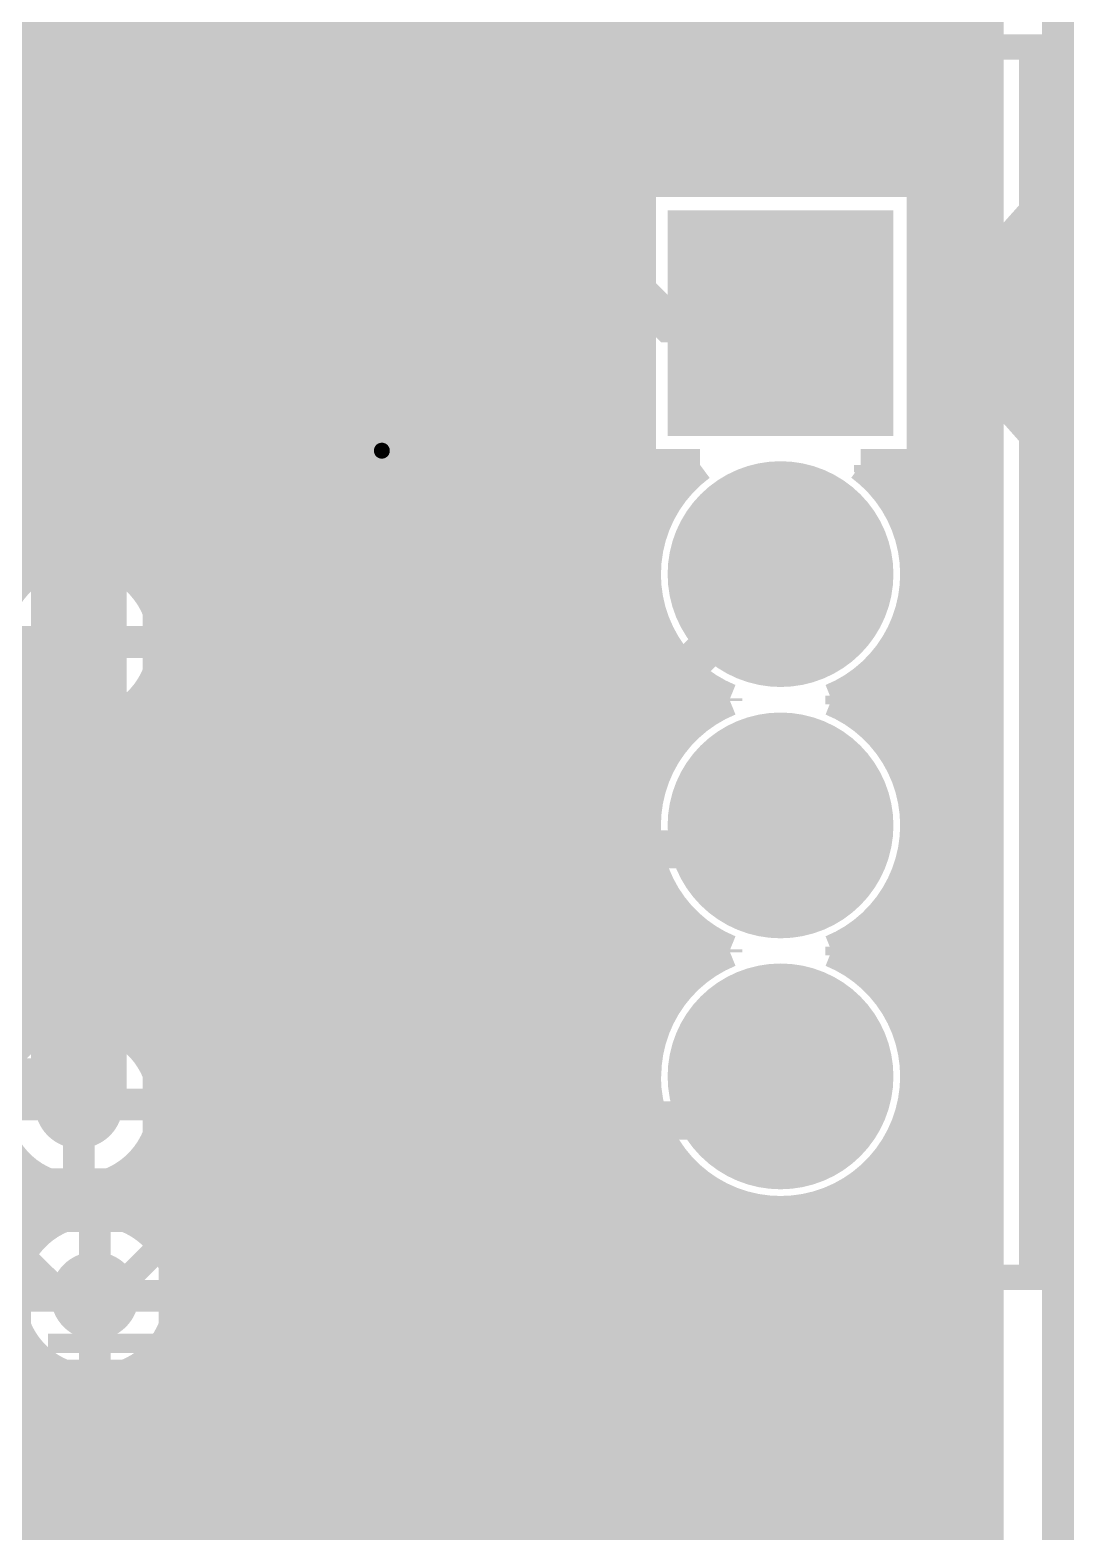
# Model space of a CAD drawing. Extents: x -7 to 100, y -42 to 30.
# Drawn here: x 91.81 to 100.13, y 6.25 to 18.21 of the extents above; entities that cross this region are included whole.
import ezdxf

# ---------------------------------------------------------------- set-up
doc = ezdxf.new("R2010")
doc.units = 0
doc.header["$MEASUREMENT"] = 0
doc.layers.get('0').update_dxf_attribs({"linetype": 'CONTINUOUS'})
for name, color, linetype in [('22-315-0_BOT', 7, 'CONTINUOUS'), ('22-315-0_DRD', 7, 'CONTINUOUS'), ('22-315-0_GND', 6, 'CONTINUOUS'), ('22-315-0_IN1', 4, 'CONTINUOUS'), ('22-315-0_SMB', 3, 'CONTINUOUS'), ('22-315-0_SMT', 5, 'CONTINUOUS'), ('22-315-0_SPT', 14, 'CONTINUOUS'), ('22-315-0_SSB', 9, 'CONTINUOUS'), ('22-315-0_SST', 12, 'CONTINUOUS'), ('22-315-0_TOP', 11, 'CONTINUOUS'), ('THRUHOLE_TAP', 15, 'CONTINUOUS')]:
    doc.layers.add(name, color=color, linetype=linetype)

# ---------------------------------------------------------------- blocks, each defined once
blk = doc.blocks.new('ROUND_16')
at = {"const_width": 3.50012}
blk.add_lwpolyline([(-1.75006, 0, 1), (1.75006, 0, 1)], format="xyb", close=True, dxfattribs=at)
blk = doc.blocks.new('ROUND_19')
at = {"const_width": 0.7493}
blk.add_lwpolyline([(-0.37465, 0, 1), (0.37465, 0, 1)], format="xyb", close=True, dxfattribs=at)
blk = doc.blocks.new('SQUARE_20')
blk.add_solid([(0.8001, 0.8001), (0.8001, -0.8001), (-0.8001, 0.8001), (-0.8001, -0.8001)])
blk = doc.blocks.new('ROUND_30')
at = {"const_width": 0.35052}
blk.add_lwpolyline([(-0.17526, 0, 1), (0.17526, 0, 1)], format="xyb", close=True, dxfattribs=at)
blk = doc.blocks.new('ROUND_56')
at = {"const_width": 0.35052}
blk.add_lwpolyline([(-0.17526, 0, 1), (0.17526, 0, 1)], format="xyb", close=True, dxfattribs=at)
blk = doc.blocks.new('ROUND_62')
at = {"const_width": 0.35052}
blk.add_lwpolyline([(-0.17526, 0, 1), (0.17526, 0, 1)], format="xyb", close=True, dxfattribs=at)
blk = doc.blocks.new('ROUND_65')
at = {"const_width": 0.35052}
blk.add_lwpolyline([(-0.17526, 0, 1), (0.17526, 0, 1)], format="xyb", close=True, dxfattribs=at)
blk = doc.blocks.new('ROUND_67')
at = {"const_width": 0.89916}
blk.add_lwpolyline([(-0.44958, 0, 1), (0.44958, 0, 1)], format="xyb", close=True, dxfattribs=at)
blk = doc.blocks.new('SQUARE_68')
blk.add_solid([(0.89916, 0.89916), (0.89916, -0.89916), (-0.89916, 0.89916), (-0.89916, -0.89916)])
blk = doc.blocks.new('ROUND_81')
at = {"const_width": 0.0635}
blk.add_lwpolyline([(-0.03175, 0, 1), (0.03175, 0, 1)], format="xyb", close=True, dxfattribs=at)
blk = doc.blocks.new('RECTANGLE_33')
blk.add_solid([(0.9017, 0.508), (0.9017, -0.508), (-0.9017, 0.508), (-0.9017, -0.508)])
blk = doc.blocks.new('ROUND_83')
at = {"const_width": 0.10033}
blk.add_lwpolyline([(-0.050164, 0, 1), (0.050164, 0, 1)], format="xyb", close=True, dxfattribs=at)
blk = doc.blocks.new('ROUND_84')
at = {"const_width": 0.50038}
blk.add_lwpolyline([(-0.25019, 0, 1), (0.25019, 0, 1)], format="xyb", close=True, dxfattribs=at)

msp = doc.modelspace()

# ---------------------------------------------------------------- linework, layer by layer
at = {"layer": '22-315-0_BOT'}
for points, const_width in [([(69.85, 26.67), (71.882, 28.702), (79.883, 28.702), (82.042, 26.543), (85.217, 26.543), (86.487, 25.273), (88.9, 25.273), (93.472, 20.701), (93.472, 8.128), (91.059, 5.715), (89.408, 5.715), (88.519, 6.604), (88.519, 6.858)], 0.2032), ([(76.581, 24.13), (76.581, 24.257), (77.216, 24.892), (88.646, 24.892), (93.091, 20.447), (93.091, 8.763), (92.456, 8.128), (92.329, 8.128)], 0.2032), ([(99.314, 23.75916), (99.314, 5.9182)], 0.254), ([(99.187, 23.58136), (99.187, 6.1214)], 0.254), ([(98.9584, 23.30704), (98.9584, 6.43128)], 0.254), ([(98.7298, 23.07336), (98.7298, 17.0053)], 0.254), ([(98.5012, 22.87778), (98.5012, 17.0053)], 0.254), ([(98.2726, 22.7076), (98.2726, 17.0053)], 0.254), ([(93.9292, 22.57552), (93.9292, 7.22122)], 0.254), ([(98.044, 22.56028), (98.044, 17.0053)], 0.254), ([(94.1578, 22.44852), (94.1578, 7.35584)], 0.254), ([(97.8154, 22.43328), (97.8154, 17.0053)], 0.254), ([(94.3864, 22.3393), (94.3864, 7.47268)], 0.254), ([(94.615, 22.24532), (94.615, 7.5692)], 0.254), ([(97.5868, 22.3266), (97.5868, 17.0053)], 0.254), ([(94.8436, 22.16912), (94.8436, 7.65048)], 0.254), ([(97.1296, 22.1615), (97.1296, 17.0053)], 0.254), ([(97.3582, 22.23516), (97.3582, 17.0053)], 0.254), ([(95.0722, 22.10816), (95.0722, 7.71398)], 0.254), ([(95.3008, 22.0599), (95.3008, 7.76478)], 0.254), ([(95.5294, 22.02688), (95.5294, 7.80034)], 0.254), ([(95.758, 22.00656), (95.758, 7.82066)], 0.254), ([(96.2152, 22.00402), (96.2152, 7.8232)], 0.254), ([(96.4438, 22.02434), (96.4438, 7.80288)], 0.254), ([(96.6724, 22.05482), (96.6724, 7.76986)], 0.254), ([(96.901, 22.10054), (96.901, 17.0053)], 0.254), ([(95.9866, 21.99894), (95.9866, 7.82828)], 0.254), ([(93.8784, 20.701), (93.8784, 8.128)], 0.254), ([(92.202, 13.335), (92.202, 19.685)], 0.762), ([(99.314, 18.2118), (93.8784, 18.2118)], 0.254), ([(99.314, 17.9832), (93.8784, 17.9832)], 0.254), ([(99.314, 17.7546), (93.8784, 17.7546)], 0.254), ([(99.314, 17.526), (93.8784, 17.526)], 0.254), ([(99.314, 17.2974), (93.8784, 17.2974)], 0.254), ([(99.314, 17.0688), (93.8784, 17.0688)], 0.254), ([(96.6597, 17.0053), (96.6597, 14.7447)], 0.254), ([(98.9203, 17.0053), (96.6597, 17.0053)], 0.254), ([(98.9203, 17.0053), (98.9203, 14.7447)], 0.254), ([(96.6597, 16.8402), (93.8784, 16.8402)], 0.254), ([(99.314, 16.8402), (98.9203, 16.8402)], 0.254), ([(96.6597, 16.6116), (93.8784, 16.6116)], 0.254), ([(99.314, 16.6116), (98.9203, 16.6116)], 0.254), ([(96.6597, 16.383), (93.8784, 16.383)], 0.254), ([(99.314, 16.383), (98.9203, 16.383)], 0.254), ([(96.6597, 16.1544), (93.8784, 16.1544)], 0.254), ([(99.314, 16.1544), (98.9203, 16.1544)], 0.254), ([(96.6597, 15.9258), (93.8784, 15.9258)], 0.254), ([(99.314, 15.9258), (98.9203, 15.9258)], 0.254), ([(96.6597, 15.6972), (93.8784, 15.6972)], 0.254), ([(99.314, 15.6972), (98.9203, 15.6972)], 0.254), ([(96.6597, 15.4686), (93.8784, 15.4686)], 0.254), ([(99.314, 15.4686), (98.9203, 15.4686)], 0.254), ([(96.6597, 15.24), (93.8784, 15.24)], 0.254), ([(99.314, 15.24), (98.9203, 15.24)], 0.254), ([(96.6597, 15.0114), (93.8784, 15.0114)], 0.254), ([(99.314, 15.0114), (98.9203, 15.0114)], 0.254), ([(96.6597, 14.7828), (93.8784, 14.7828)], 0.254), ([(97.14992, 14.7447), (96.6597, 14.7447)], 0.254), ([(96.901, 14.7447), (96.901, 14.48816)], 0.254), ([(98.9203, 14.7447), (98.42754, 14.7447)], 0.254), ([(98.5012, 14.7447), (98.5012, 14.68628)], 0.254), ([(98.7298, 14.7447), (98.7298, 14.40688)], 0.254), ([(99.314, 14.7828), (98.9203, 14.7828)], 0.254), ([(96.94926, 14.5542), (93.8784, 14.5542)], 0.254), ([(99.314, 14.5542), (98.6282, 14.5542)], 0.254), ([(96.80956, 14.3256), (93.8784, 14.3256)], 0.254), ([(99.314, 14.3256), (98.77044, 14.3256)], 0.254), ([(96.73336, 14.097), (93.8784, 14.097)], 0.254), ([(99.314, 14.097), (98.84664, 14.097)], 0.254), ([(96.7105, 13.8684), (93.8784, 13.8684)], 0.254), ([(99.314, 13.8684), (98.8695, 13.8684)], 0.254), ([(96.7359, 13.6398), (93.8784, 13.6398)], 0.254), ([(99.314, 13.6398), (98.8441, 13.6398)], 0.254), ([(92.202, 9.652), (92.202, 13.335)], 0.762), ([(96.81464, 13.4112), (93.8784, 13.4112)], 0.254), ([(99.314, 13.4112), (98.76536, 13.4112)], 0.254), ([(98.7298, 13.34262), (98.7298, 12.40536)], 0.254), ([(96.96196, 13.1826), (93.8784, 13.1826)], 0.254), ([(96.901, 13.26134), (96.901, 12.48664)], 0.254), ([(99.314, 13.1826), (98.61804, 13.1826)], 0.254), ([(98.5012, 13.06322), (98.5012, 12.6873)], 0.254), ([(97.22612, 12.954), (93.8784, 12.954)], 0.254), ([(97.1296, 13.02004), (97.1296, 12.72794)], 0.254), ([(99.314, 12.954), (98.35134, 12.954)], 0.254), ([(97.3582, 12.88542), (97.3582, 12.8651)], 0.254), ([(98.2726, 12.90828), (98.2726, 12.8397)], 0.254), ([(97.12452, 12.7254), (93.8784, 12.7254)], 0.254), ([(99.314, 12.7254), (98.45548, 12.7254)], 0.254), ([(96.90608, 12.4968), (93.8784, 12.4968)], 0.254), ([(99.314, 12.4968), (98.67138, 12.4968)], 0.254), ([(96.78416, 12.2682), (93.8784, 12.2682)], 0.254), ([(99.314, 12.2682), (98.79584, 12.2682)], 0.254), ([(96.7232, 12.0396), (93.8784, 12.0396)], 0.254), ([(99.314, 12.0396), (98.8568, 12.0396)], 0.254), ([(96.71304, 11.811), (93.8784, 11.811)], 0.254), ([(99.314, 11.811), (98.86696, 11.811)], 0.254), ([(96.75114, 11.5824), (93.8784, 11.5824)], 0.254), ([(99.314, 11.5824), (98.82886, 11.5824)], 0.254), ([(96.84512, 11.3538), (93.8784, 11.3538)], 0.254), ([(96.901, 11.26236), (96.901, 10.48766)], 0.254), ([(98.7298, 11.34364), (98.7298, 10.40638)], 0.254), ([(99.314, 11.3538), (98.73488, 11.3538)], 0.254), ([(97.01276, 11.1252), (93.8784, 11.1252)], 0.254), ([(99.314, 11.1252), (98.5647, 11.1252)], 0.254), ([(97.1296, 11.02106), (97.1296, 10.72896)], 0.254), ([(98.5012, 11.0617), (98.5012, 10.68578)], 0.254), ([(97.33534, 10.8966), (93.8784, 10.8966)], 0.254), ([(97.3582, 10.88644), (97.3582, 10.86358)], 0.254), ([(99.314, 10.8966), (98.24466, 10.8966)], 0.254), ([(98.2726, 10.9093), (98.2726, 10.84072)], 0.254), ([(97.05848, 10.668), (93.8784, 10.668)], 0.254), ([(99.314, 10.668), (98.52152, 10.668)], 0.254), ([(96.87052, 10.4394), (93.8784, 10.4394)], 0.254), ([(99.314, 10.4394), (98.70948, 10.4394)], 0.254), ([(96.76384, 10.2108), (93.8784, 10.2108)], 0.254), ([(99.314, 10.2108), (98.81616, 10.2108)], 0.254), ([(96.71558, 9.9822), (93.8784, 9.9822)], 0.254), ([(99.314, 9.9822), (98.86442, 9.9822)], 0.254), ([(96.71812, 9.7536), (93.8784, 9.7536)], 0.254), ([(99.314, 9.7536), (98.86188, 9.7536)], 0.254), ([(96.76892, 9.525), (93.8784, 9.525)], 0.254), ([(99.314, 9.525), (98.81108, 9.525)], 0.254), ([(98.7298, 9.34212), (98.7298, 6.68528)], 0.254), ([(96.87814, 9.2964), (93.8784, 9.2964)], 0.254), ([(96.901, 9.26084), (96.901, 7.7216)], 0.254), ([(99.314, 9.2964), (98.70186, 9.2964)], 0.254), ([(92.6846, 9.16432), (92.6846, 8.93064)], 0.254), ([(91.84132, 9.0678), (83.20024, 9.0678)], 0.254), ([(91.8718, 9.05002), (91.8718, 8.63092)], 0.254), ([(92.1004, 8.97382), (92.1004, 8.76808)], 0.254), ([(92.329, 8.9789), (92.329, 8.80872)], 0.254), ([(92.5576, 9.06526), (92.5576, 8.80364)], 0.254), ([(92.6846, 9.0678), (92.56014, 9.0678)], 0.254), ([(97.07118, 9.0678), (93.8784, 9.0678)], 0.254), ([(97.1296, 9.01954), (97.1296, 7.6581)], 0.254), ([(98.5012, 9.06272), (98.5012, 6.89864)], 0.254), ([(99.314, 9.0678), (98.50628, 9.0678)], 0.254), ([(92.6846, 8.93064), (92.52966, 8.7757)], 0.254), ([(97.3582, 8.88492), (97.3582, 7.57936)], 0.254), ([(98.2726, 8.90778), (98.2726, 7.08152)], 0.254), ([(92.59316, 8.8392), (83.42884, 8.8392)], 0.254), ([(97.4852, 8.8392), (93.8784, 8.8392)], 0.254), ([(97.5868, 8.8138), (97.5868, 7.48538)], 0.254), ([(97.8154, 8.79602), (97.8154, 7.37108)], 0.254), ([(98.044, 8.82396), (98.044, 7.23646)], 0.254), ([(99.314, 8.8392), (98.0948, 8.8392)], 0.254), ([(91.84894, 8.6106), (83.64728, 8.6106)], 0.254), ([(99.314, 8.6106), (93.8784, 8.6106)], 0.254), ([(91.69908, 8.382), (83.7184, 8.382)], 0.254), ([(99.314, 8.382), (93.8784, 8.382)], 0.254), ([(99.314, 8.1534), (93.8784, 8.1534)], 0.254), ([(99.314, 7.9248), (93.82252, 7.9248)], 0.254), ([(93.75902, 7.84098), (91.3511, 5.43052)], 0.254), ([(93.7006, 7.78256), (93.7006, 7.0612)], 0.254), ([(91.80322, 7.6962), (91.3892, 7.6962)], 0.254), ([(94.99854, 7.6962), (93.61424, 7.6962)], 0.254), ([(99.314, 7.6962), (97.00006, 7.6962)], 0.254), ([(91.8718, 7.62508), (91.8718, 7.10184)], 0.254), ([(93.472, 7.55396), (93.472, 6.87578)], 0.254), ([(92.16644, 7.4676), (91.3892, 7.4676)], 0.254), ([(92.22486, 7.4549), (91.3892, 6.61924)], 0.254), ([(92.1004, 7.48792), (92.1004, 7.33044)], 0.254), ([(94.37624, 7.4676), (93.38564, 7.4676)], 0.254), ([(99.314, 7.4676), (97.6249, 7.4676)], 0.254), ([(93.2434, 7.32536), (93.2434, 6.65734)], 0.254), ([(92.00896, 7.239), (91.3892, 7.239)], 0.254), ([(93.95714, 7.239), (93.15704, 7.239)], 0.254), ([(99.314, 7.239), (98.04146, 7.239)], 0.254), ([(93.0148, 7.09676), (93.0148, 6.39826)], 0.254), ([(91.78036, 7.0104), (91.3892, 7.0104)], 0.254), ([(93.63202, 7.0104), (92.92844, 7.0104)], 0.254), ([(99.314, 7.0104), (98.36658, 7.0104)], 0.254), ([(92.7862, 6.86816), (92.7862, 6.08076)], 0.254), ([(93.36786, 6.7818), (92.69984, 6.7818)], 0.254), ([(99.314, 6.7818), (98.63074, 6.7818)], 0.254), ([(92.5576, 6.63956), (92.5576, 5.6769)], 0.254), ([(93.14688, 6.5532), (92.47124, 6.5532)], 0.254), ([(99.314, 6.5532), (98.85426, 6.5532)], 0.254), ([(92.329, 6.41096), (92.329, 5.09016)], 0.254), ([(92.95638, 6.3246), (92.24264, 6.3246)], 0.254), ([(99.314, 6.3246), (99.04222, 6.3246)], 0.254), ([(92.1004, 6.18236), (92.1004, 1.86944)], 0.254)]:
    msp.add_lwpolyline(points, dxfattribs=dict(at, const_width=const_width))
at = {"layer": '22-315-0_BOT', "const_width": 0.254}
for points in [[(97.14992, 14.7447, 0.2383058), (96.71097, 13.87602)], [(98.8695, 13.87602, 0.2388073), (98.42871, 14.74629)], [(96.7105, 13.87602, 0.3052457), (97.3836, 12.87526)], [(98.1964, 12.87526, 0.3052455), (98.8695, 13.87602)], [(97.3836, 12.87526, 0.3052455), (96.7105, 11.8745)], [(98.8695, 11.8745, 0.3052457), (98.1964, 12.87526)], [(96.7105, 11.8745, 0.3052457), (97.3836, 10.87374)], [(98.1964, 10.87374, 0.3052455), (98.8695, 11.8745)], [(97.3836, 10.87374, 0.305004), (96.71304, 9.87552)], [(98.8695, 9.87552, 0.3050042), (98.1964, 10.87374)], [(96.7105, 9.87552, 0.4142136), (97.79, 8.79602)], [(97.79, 8.79602, 0.4142136), (98.8695, 9.87552)], [(91.5162, 9.652, 0.4142136), (92.202, 8.9662)], [(92.202, 8.97128, 0.1995976), (92.68461, 9.17193)], [(92.202, 8.9662, 0.1975514), (92.68439, 9.16453)], [(92.329, 8.80872, 0.4142136), (91.64828, 8.128)], [(92.52966, 8.7757, 0.0752482), (92.329, 8.80607)], [(91.64828, 8.128, 0.3699373), (92.22486, 7.4549)], [(93.75902, 7.84098, 0.1989124), (93.87791, 8.128)], [(95.9993, 7.82828, 0.4142136), (92.17152, 4.0005)], [(99.314, 5.9182, 0.2677096), (95.9993, 7.83082)]]:
    msp.add_lwpolyline(points, format="xyb", dxfattribs=at)
at = {"layer": '22-315-0_DRD', "const_width": 0.254}
for points in [[(0, 0), (-7.00024, 0), (-7.00024, 29.99994), (99.9998, 29.99994), (99.9998, 0), (0, 0)], [(97.79, 16.51), (97.79, 15.24)], [(98.425, 15.875), (97.155, 15.875)], [(93.98, 15.494), (93.98, 14.224)], [(95.25, 15.494), (93.98, 15.494)], [(94.615, 15.494), (94.615, 14.224)], [(95.25, 14.224), (95.25, 15.494)], [(95.25, 14.859), (93.98, 14.859)], [(97.79, 14.51102), (97.79, 13.24102)], [(93.98, 14.224), (95.25, 14.224)], [(92.837, 13.97), (91.567, 13.97)], [(92.202, 13.97), (92.202, 12.7)], [(92.837, 12.7), (92.837, 13.97)], [(98.425, 13.87602), (97.155, 13.87602)], [(92.837, 13.335), (91.567, 13.335)], [(91.567, 12.7), (92.837, 12.7)], [(97.79, 12.5095), (97.79, 11.2395)], [(98.425, 11.8745), (97.155, 11.8745)], [(97.79, 10.51052), (97.79, 9.24052)], [(92.837, 10.287), (91.567, 10.287)], [(92.202, 10.287), (92.202, 9.017)], [(92.837, 9.017), (92.837, 10.287)], [(98.425, 9.87552), (97.155, 9.87552)], [(92.837, 9.652), (91.567, 9.652)], [(91.567, 9.017), (92.837, 9.017)], [(91.694, 8.763), (91.694, 7.493)], [(92.964, 8.763), (91.694, 8.763)], [(92.329, 8.763), (92.329, 7.493)], [(92.964, 7.493), (92.964, 8.763)], [(92.964, 8.128), (91.694, 8.128)], [(91.694, 7.493), (92.964, 7.493)]]:
    msp.add_lwpolyline(points, dxfattribs=at)
at = {"layer": '22-315-0_GND', "const_width": 0.254}
msp.add_lwpolyline([(0, 0), (-7.00024, 0), (-7.00024, 29.99994), (99.9998, 29.99994), (99.9998, 0), (0, 0)], dxfattribs=at)
at = {"layer": '22-315-0_IN1', "const_width": 0.254}
for points in [[(93.091, 29.337), (93.091, 0.508)], [(93.3196, 29.337), (93.3196, 0.508)], [(93.5482, 29.337), (93.5482, 0.508)], [(93.7768, 29.337), (93.7768, 0.508)], [(98.1202, 29.337), (98.1202, 17.0053)], [(98.3488, 29.337), (98.3488, 17.0053)], [(98.5774, 29.337), (98.5774, 17.0053)], [(98.806, 29.337), (98.806, 17.0053)], [(99.0346, 29.337), (99.0346, 0.508)], [(99.2632, 29.337), (99.2632, 0.508)], [(99.441, 29.337), (99.441, 0.508)], [(97.8916, 25.1333), (97.8916, 17.0053)], [(97.663, 24.74976), (97.663, 17.0053)], [(97.4344, 24.49322), (97.4344, 17.0053)], [(97.2058, 24.30272), (97.2058, 17.0053)], [(96.9772, 24.16302), (96.9772, 17.0053)], [(96.7486, 24.05888), (96.7486, 17.0053)], [(95.377, 24.01316), (95.377, 5.98424)], [(95.6056, 23.95728), (95.6056, 6.04266)], [(95.8342, 23.92426), (95.8342, 6.07314)], [(96.0628, 23.91918), (96.0628, 6.07822)], [(96.2914, 23.9395), (96.2914, 6.0579)], [(96.52, 23.98522), (96.52, 6.01472)], [(94.0054, 20.52574), (94.0054, 15.15872)], [(95.1484, 20.40636), (95.1484, 15.28064)], [(94.234, 20.26412), (94.234, 15.42288)], [(94.9198, 20.22094), (94.9198, 15.46606)], [(94.4626, 20.16506), (94.4626, 15.52194)], [(94.6912, 20.15236), (94.6912, 15.53464)], [(92.8624, 19.52244), (92.8624, 13.49502)], [(91.7194, 19.20494), (91.7194, 13.81252)], [(92.6338, 19.15922), (92.6338, 13.86078)], [(91.948, 19.05508), (91.948, 13.96492)], [(92.4052, 19.03476), (92.4052, 13.9827)], [(92.1766, 19.00428), (92.1766, 14.01318)], [(99.441, 18.1102), (57.82818, 18.1102)], [(99.441, 17.8816), (90.39352, 17.8816)], [(99.441, 17.653), (90.54592, 17.653)], [(99.441, 17.4244), (90.59418, 17.4244)], [(99.441, 17.1958), (90.5637, 17.1958)], [(96.6597, 17.0053), (96.6597, 14.7447)], [(98.9203, 17.0053), (96.6597, 17.0053)], [(98.9203, 17.0053), (98.9203, 14.7447)], [(96.6597, 16.9672), (90.44178, 16.9672)], [(99.441, 16.9672), (98.9203, 16.9672)], [(96.6597, 16.7386), (90.07602, 16.7386)], [(99.441, 16.7386), (98.9203, 16.7386)], [(96.6597, 16.51), (90.28684, 16.51)], [(99.441, 16.51), (98.9203, 16.51)], [(96.6597, 16.2814), (90.5891, 16.2814)], [(99.441, 16.2814), (98.9203, 16.2814)], [(96.6597, 16.0528), (90.70086, 16.0528)], [(99.441, 16.0528), (98.9203, 16.0528)], [(96.6597, 15.8242), (90.72118, 15.8242)], [(99.441, 15.8242), (98.9203, 15.8242)], [(96.6597, 15.5956), (90.6653, 15.5956)], [(99.441, 15.5956), (98.9203, 15.5956)], [(94.16288, 15.367), (90.49512, 15.367)], [(96.6597, 15.367), (95.06712, 15.367)], [(99.441, 15.367), (98.9203, 15.367)], [(93.99524, 15.1384), (88.97112, 15.1384)], [(96.6597, 15.1384), (95.23476, 15.1384)], [(99.441, 15.1384), (98.9203, 15.1384)], [(93.93682, 14.9098), (88.73998, 14.9098)], [(96.6597, 14.9098), (95.29318, 14.9098)], [(99.441, 14.9098), (98.9203, 14.9098)], [(97.14992, 14.7447), (96.6597, 14.7447)], [(96.7486, 14.7447), (96.7486, 14.15796)], [(96.9772, 14.7447), (96.9772, 14.58468)], [(98.9203, 14.7447), (98.42754, 14.7447)], [(98.5774, 14.7447), (98.5774, 14.61262)], [(98.806, 14.7447), (98.806, 14.23924)], [(93.95714, 14.6812), (82.51698, 14.6812)], [(97.07118, 14.6812), (95.27032, 14.6812)], [(99.441, 14.6812), (98.50882, 14.6812)], [(94.0054, 14.55674), (94.0054, 4.58978)], [(94.0689, 14.4526), (82.74812, 14.4526)], [(95.1484, 14.43736), (95.1484, 5.89788)], [(96.87814, 14.4526), (95.15856, 14.4526)], [(99.441, 14.4526), (98.70186, 14.4526)], [(94.234, 14.29512), (94.234, 5.09778)], [(94.9198, 14.25194), (94.9198, 5.77596)], [(94.37116, 14.224), (88.6333, 14.224)], [(94.4626, 14.19606), (94.4626, 5.40004)], [(94.6912, 14.18336), (94.6912, 5.61594)], [(96.76892, 14.224), (94.8563, 14.224)], [(99.441, 14.224), (98.81108, 14.224)], [(92.03944, 13.9954), (88.93556, 13.9954)], [(96.71558, 13.9954), (92.36202, 13.9954)], [(99.441, 13.9954), (98.86188, 13.9954)], [(96.71558, 13.7668), (92.72778, 13.7668)], [(99.441, 13.7668), (98.86442, 13.7668)], [(96.76384, 13.5382), (92.8497, 13.5382)], [(96.7486, 13.59154), (96.7486, 12.15898)], [(98.806, 13.51026), (98.806, 12.24026)], [(99.441, 13.5382), (98.81616, 13.5382)], [(96.87052, 13.3096), (92.88018, 13.3096)], [(99.441, 13.3096), (98.70948, 13.3096)], [(92.8624, 13.17244), (92.8624, 9.81202)], [(96.9772, 13.16482), (96.9772, 12.5857)], [(97.05848, 13.081), (92.83192, 13.081)], [(99.441, 13.081), (98.52152, 13.081)], [(98.5774, 13.13688), (98.5774, 12.61364)], [(97.2058, 12.9667), (97.2058, 12.78382)], [(98.3488, 12.95146), (98.3488, 12.79906)], [(91.72194, 12.8524), (82.20456, 12.8524)], [(91.7194, 12.85494), (91.7194, 10.12952)], [(92.6338, 12.80922), (92.6338, 10.17778)], [(97.33026, 12.8524), (92.67952, 12.8524)], [(99.441, 12.8524), (98.24974, 12.8524)], [(91.948, 12.70508), (91.948, 10.28192)], [(92.4052, 12.68476), (92.4052, 10.2997)], [(97.01276, 12.6238), (82.31632, 12.6238)], [(92.1766, 12.65428), (92.1766, 10.33018)], [(99.441, 12.6238), (98.56724, 12.6238)], [(96.84258, 12.3952), (82.33918, 12.3952)], [(99.441, 12.3952), (98.73488, 12.3952)], [(96.75114, 12.1666), (88.69172, 12.1666)], [(99.441, 12.1666), (98.82886, 12.1666)], [(96.71304, 11.938), (88.95588, 11.938)], [(99.441, 11.938), (98.86696, 11.938)], [(96.7232, 11.7094), (89.05494, 11.7094)], [(99.441, 11.7094), (98.8568, 11.7094)], [(96.78416, 11.4808), (89.06764, 11.4808)], [(96.7486, 11.59002), (96.7486, 10.15746)], [(99.441, 11.4808), (98.7933, 11.4808)], [(98.806, 11.51128), (98.806, 10.23874)], [(96.90862, 11.2522), (88.99906, 11.2522)], [(99.441, 11.2522), (98.67138, 11.2522)], [(96.9772, 11.1633), (96.9772, 10.58418)], [(98.5774, 11.13536), (98.5774, 10.61212)], [(97.12706, 11.0236), (88.81364, 11.0236)], [(99.441, 11.0236), (98.45294, 11.0236)], [(97.2058, 10.96772), (97.2058, 10.7823)], [(98.3488, 10.95248), (98.3488, 10.79754)], [(97.22612, 10.795), (81.78292, 10.795)], [(99.441, 10.795), (98.35388, 10.795)], [(96.96196, 10.5664), (81.63052, 10.5664)], [(99.441, 10.5664), (98.61804, 10.5664)], [(96.81464, 10.3378), (88.77808, 10.3378)], [(99.441, 10.3378), (98.76536, 10.3378)], [(91.69908, 10.1092), (88.98636, 10.1092)], [(96.7359, 10.1092), (92.70492, 10.1092)], [(99.441, 10.1092), (98.8441, 10.1092)], [(96.7105, 9.8806), (92.84208, 9.8806)], [(99.441, 9.8806), (98.8695, 9.8806)], [(96.73336, 9.652), (92.88272, 9.652)], [(96.7486, 9.59104), (96.7486, 5.94106)], [(99.441, 9.652), (98.84664, 9.652)], [(92.8624, 9.48944), (92.8624, 8.54964)], [(98.806, 9.50976), (98.806, 0.508)], [(96.80956, 9.4234), (92.84208, 9.4234)], [(99.441, 9.4234), (98.77044, 9.4234)], [(91.69908, 9.1948), (88.73998, 9.1948)], [(91.7194, 9.17194), (91.7194, 8.42772)], [(92.6338, 9.12622), (92.6338, 8.73506)], [(96.9518, 9.1948), (92.70492, 9.1948)], [(96.9772, 9.16432), (96.9772, 5.83692)], [(98.5774, 9.13638), (98.5774, 0.508)], [(99.441, 9.1948), (98.6282, 9.1948)], [(97.2058, 8.9662), (70.06336, 8.9662)], [(91.948, 9.02208), (91.948, 8.69188)], [(92.1766, 8.97128), (92.1766, 8.79094)], [(92.4052, 9.00176), (92.4052, 8.80364)], [(97.2058, 8.9662), (97.2058, 5.69468)], [(99.441, 8.9662), (98.37166, 8.9662)], [(97.4344, 8.85444), (97.4344, 5.50672)], [(98.1202, 8.84682), (98.1202, 0.508)], [(98.3488, 8.95096), (98.3488, 0.508)], [(92.02674, 8.7376), (88.56472, 8.7376)], [(99.441, 8.7376), (92.62872, 8.7376)], [(97.663, 8.8011), (97.663, 5.25018)], [(97.8916, 8.79856), (97.8916, 4.8641)], [(91.76512, 8.509), (88.82888, 8.509)], [(99.441, 8.509), (92.89288, 8.509)], [(99.441, 8.2804), (92.99194, 8.2804)], [(99.441, 8.0518), (93.00464, 8.0518)], [(91.72194, 7.8232), (88.87206, 7.8232)], [(91.7194, 7.82574), (91.7194, 1.80086)], [(99.441, 7.8232), (92.93606, 7.8232)], [(92.8624, 7.70636), (92.8624, 0.508)], [(91.90736, 7.5946), (88.68664, 7.5946)], [(91.948, 7.56412), (91.948, 1.86944)], [(99.441, 7.5946), (92.75064, 7.5946)], [(92.1766, 7.46506), (92.1766, 1.85674)], [(92.4052, 7.45236), (92.4052, 1.75768)], [(92.6338, 7.52094), (92.6338, 1.49352)], [(99.441, 7.366), (83.38312, 7.366)], [(99.441, 7.1374), (83.55076, 7.1374)], [(99.441, 6.9088), (83.60918, 6.9088)], [(99.441, 6.6802), (83.58632, 6.6802)], [(99.441, 6.4516), (87.85352, 6.4516)], [(99.441, 6.223), (88.00592, 6.223)]]:
    msp.add_lwpolyline(points, dxfattribs=at)
for points in [[(94.615, 15.53972, 0.4142136), (93.93428, 14.859)], [(95.29572, 14.859, 0.4142136), (94.615, 15.53972)], [(93.93428, 14.859, 0.4142136), (94.615, 14.17828)], [(94.615, 14.17828, 0.4142136), (95.29572, 14.859)], [(97.14992, 14.7447, 0.2383058), (96.71097, 13.87602)], [(98.8695, 13.87602, 0.2388073), (98.42871, 14.74629)], [(92.202, 14.01572, 0.4142136), (91.52128, 13.335)], [(92.88272, 13.335, 0.4142136), (92.202, 14.01572)], [(96.7105, 13.87602, 0.3052457), (97.3836, 12.87526)], [(98.1964, 12.87526, 0.3052455), (98.8695, 13.87602)], [(91.52128, 13.335, 0.4142136), (92.202, 12.65428)], [(92.202, 12.65428, 0.4142136), (92.88272, 13.335)], [(97.3836, 12.87526, 0.3052455), (96.7105, 11.8745)], [(98.8695, 11.8745, 0.3052457), (98.1964, 12.87526)], [(96.7105, 11.8745, 0.3052457), (97.3836, 10.87374)], [(98.1964, 10.87374, 0.3052455), (98.8695, 11.8745)], [(97.3836, 10.87374, 0.305004), (96.71304, 9.87552)], [(98.8695, 9.87552, 0.3050042), (98.1964, 10.87374)], [(92.202, 10.33272, 0.4142136), (91.52128, 9.652)], [(92.88272, 9.652, 0.4142136), (92.202, 10.33272)], [(96.7105, 9.87552, 0.4142136), (97.79, 8.79602)], [(97.79, 8.79602, 0.4142136), (98.8695, 9.87552)], [(91.52128, 9.652, 0.4142136), (92.202, 8.97128)], [(92.202, 8.97128, 0.4142136), (92.88272, 9.652)], [(92.329, 8.80872, 0.4142136), (91.64828, 8.128)], [(93.00972, 8.128, 0.4142136), (92.329, 8.80872)], [(91.64828, 8.128, 0.4142136), (92.329, 7.44728)], [(92.329, 7.44728, 0.4142136), (93.00972, 8.128)]]:
    msp.add_lwpolyline(points, format="xyb", dxfattribs=at)
at = {"layer": '22-315-0_SSB', "const_width": 0.1524}
for points in [[(92.29598, 7.86638), (92.29598, 7.39394), (92.97162, 7.63016), (92.97162, 7.74954), (91.95562, 7.74954)], [(92.29598, 6.79196), (91.95562, 7.02818)], [(92.1258, 6.55574), (91.95562, 6.61416), (91.95562, 6.85038), (92.1258, 6.91134), (92.29598, 7.02818), (92.80398, 7.02818), (92.97162, 6.96976), (92.97162, 6.61416), (92.80398, 6.55574), (92.1258, 6.55574)]]:
    msp.add_lwpolyline(points, dxfattribs=at)
at = {"layer": '22-315-0_SST'}
for points, const_width in [([(93.218, 20.447), (96.012, 20.447), (96.012, 15.113), (93.218, 15.113), (93.218, 20.447)], 0.1524), ([(92.8497, 18.0086), (92.8497, 17.77238)], 0.1524), ([(99.78898, 8.27532), (99.78898, 18.07464), (96.1898, 18.07464), (96.1898, 8.27532), (99.78898, 8.27532)], 0.20066), ([(98.79076, 18.07464), (98.79076, 17.67332), (96.59112, 17.67332), (96.59112, 8.6741), (98.79076, 8.6741), (98.79076, 8.27532)], 0.20066), ([(92.8497, 17.89176), (91.8337, 17.89176), (92.00388, 17.77238)], 0.1524), ([(92.3417, 16.8148), (92.3417, 17.1704), (92.17406, 17.28978), (92.00388, 17.28978), (91.8337, 17.1704), (91.8337, 16.8148), (92.8497, 16.8148)], 0.1524), ([(92.3417, 17.11198), (92.8497, 17.28978)], 0.1524), ([(99.78898, 16.77416), (98.98888, 15.875), (99.78898, 14.97584)], 0.20066), ([(99.78898, 16.77416), (99.78898, 15.0749)], 0.20066), ([(99.69754, 16.67002), (99.69754, 15.07744)], 0.20066), ([(99.78898, 16.58112), (99.6188, 16.58112)], 0.20066), ([(99.5172, 16.46682), (99.5172, 15.28064)], 0.20066), ([(99.78898, 16.40078), (99.45878, 16.40078)], 0.20066), ([(95.4532, 16.25092), (95.4532, 15.49654)], 0.254), ([(95.6818, 16.21028), (95.6818, 15.53718)], 0.254), ([(99.78898, 16.22298), (99.29876, 16.22298)], 0.20066), ([(99.33686, 16.26616), (99.33686, 15.48384)], 0.20066), ([(95.83928, 16.0528), (95.16618, 16.0528)], 0.254), ([(95.2246, 16.13408), (95.2246, 15.61592)], 0.254), ([(99.15906, 16.06296), (99.15906, 15.6845)], 0.20066), ([(99.78898, 16.04264), (99.13874, 16.04264)], 0.20066), ([(95.87992, 15.8242), (95.12554, 15.8242)], 0.254), ([(99.78898, 15.8623), (98.99904, 15.8623)], 0.20066), ([(95.76308, 15.5956), (95.24492, 15.5956)], 0.254), ([(99.78898, 15.68196), (99.15906, 15.68196)], 0.20066), ([(99.78898, 15.50162), (99.31908, 15.50162)], 0.20066), ([(99.78898, 15.32382), (99.4791, 15.32382)], 0.20066), ([(99.78898, 15.14348), (99.63912, 15.14348)], 0.20066), ([(99.78898, 15.0749), (99.78898, 14.97584)], 0.20066), ([(93.218, 14.732), (96.012, 14.732), (96.012, 9.398), (93.218, 9.398), (93.218, 14.732)], 0.1524), ([(92.8497, 13.1318), (92.8497, 12.65936), (92.17406, 13.1318), (92.00388, 13.1318), (91.8337, 13.07338), (91.8337, 12.71778), (92.00388, 12.65936)], 0.1524), ([(92.8497, 12.2936), (92.8497, 12.05738)], 0.1524), ([(92.8497, 12.17676), (91.8337, 12.17676), (92.00388, 12.05738)], 0.1524), ([(92.3417, 11.0998), (92.3417, 11.4554), (92.17406, 11.57478), (92.00388, 11.57478), (91.8337, 11.4554), (91.8337, 11.0998), (92.8497, 11.0998)], 0.1524), ([(92.3417, 11.39698), (92.8497, 11.57478)], 0.1524)]:
    msp.add_lwpolyline(points, dxfattribs=dict(at, const_width=const_width))
at = {"layer": '22-315-0_SST', "const_width": 0.254}
for points in [[(95.504, 16.256, 0.4142136), (95.123, 15.875)], [(95.885, 15.875, 0.4142136), (95.504, 16.256)], [(95.123, 15.875, 0.4142136), (95.504, 15.494)], [(95.504, 15.494, 0.4142136), (95.885, 15.875)]]:
    msp.add_lwpolyline(points, format="xyb", dxfattribs=at)
at = {"layer": '22-315-0_TOP'}
for points, const_width in [([(92.98432, 23.37054), (92.98432, 17.62506)], 0.254), ([(93.21292, 23.12924), (93.21292, 17.6784)], 0.254), ([(96.18472, 22.00402), (96.18472, 17.34566)], 0.254), ([(96.41332, 22.01926), (96.41332, 17.11706)], 0.254), ([(96.64192, 22.04974), (96.64192, 17.0561)], 0.254), ([(95.95612, 21.99894), (95.95612, 17.56664)], 0.254), ([(66.04, 20.8407), (68.1863, 20.8407), (69.215, 19.812), (70.739, 19.812), (72.263, 18.288), (77.597, 18.288), (78.232, 17.653), (80.899, 17.653), (81.788, 18.542), (90.551, 18.542), (92.075, 17.018), (92.075, 14.859), (91.567, 14.351), (90.04046, 14.351), (90.04554, 14.35354)], 0.2032), ([(96.87052, 20.28698), (96.87052, 17.0561)], 0.254), ([(97.09912, 20.28698), (97.09912, 17.0561)], 0.254), ([(97.32772, 20.28698), (97.32772, 17.0561)], 0.254), ([(97.55632, 20.28698), (97.55632, 17.0561)], 0.254), ([(97.78492, 20.28698), (97.78492, 17.0561)], 0.254), ([(98.01352, 20.28698), (98.01352, 17.0561)], 0.254), ([(98.24212, 20.28698), (98.24212, 17.0561)], 0.254), ([(98.47072, 20.28698), (98.47072, 17.0561)], 0.254), ([(98.69932, 20.28698), (98.69932, 17.0561)], 0.254), ([(98.92792, 20.28698), (98.92792, 17.0561)], 0.254), ([(99.15652, 20.28698), (99.15652, 6.25602)], 0.254), ([(99.38512, 20.28698), (99.38512, 5.89534)], 0.254), ([(99.441, 20.28698), (99.441, 5.79374)], 0.254), ([(92.75572, 19.16176), (92.75572, 17.4371)], 0.254), ([(91.84132, 18.923), (91.84132, 17.93494)], 0.254), ([(92.06992, 18.923), (92.06992, 17.70634)], 0.254), ([(92.29852, 18.92808), (92.29852, 17.47774)], 0.254), ([(92.52712, 18.99666), (92.52712, 17.2085)], 0.254), ([(90.89136, 18.88236), (92.41028, 17.36344)], 0.254), ([(93.44152, 18.5674), (93.44152, 17.6784)], 0.254), ([(93.67012, 18.5674), (93.67012, 17.6784)], 0.254), ([(93.89872, 18.5674), (93.89872, 17.6784)], 0.254), ([(94.12732, 18.5674), (94.12732, 17.6784)], 0.254), ([(94.35592, 18.5674), (94.35592, 17.6784)], 0.254), ([(94.58452, 18.5674), (94.58452, 17.6784)], 0.254), ([(94.81312, 18.5674), (94.81312, 17.6784)], 0.254), ([(95.04172, 18.5674), (95.04172, 17.6784)], 0.254), ([(95.27032, 18.5674), (95.27032, 17.6784)], 0.254), ([(95.49892, 18.5674), (95.49892, 17.6784)], 0.254), ([(95.72752, 18.5674), (95.72752, 17.66824)], 0.254), ([(99.441, 18.2118), (91.56446, 18.2118)], 0.254), ([(99.441, 17.9832), (91.79306, 17.9832)], 0.254), ([(99.441, 17.7546), (92.02166, 17.7546)], 0.254), ([(95.631, 17.6784), (93.218, 17.6784)], 0.254), ([(92.84462, 17.526), (92.25026, 17.526)], 0.254), ([(92.83954, 17.52092), (92.5195, 17.20088)], 0.254), ([(99.441, 17.526), (96.00438, 17.526)], 0.254), ([(96.00692, 17.52092), (96.6089, 16.91894)], 0.254), ([(92.61602, 17.2974), (92.4687, 17.2974)], 0.254), ([(99.441, 17.2974), (96.23298, 17.2974)], 0.254), ([(90.04554, 13.70584), (91.55684, 13.70584), (92.71, 14.859), (92.71, 16.637), (93.218, 17.145), (95.631, 17.145), (96.901, 15.875), (97.79, 15.875)], 0.3048), ([(99.441, 17.0688), (96.46158, 17.0688)], 0.254), ([(98.9711, 17.0561), (96.6089, 17.0561)], 0.254), ([(96.6089, 17.0561), (96.6089, 16.91894)], 0.254), ([(98.9711, 17.0561), (98.9711, 14.6939)], 0.254), ([(99.441, 16.8402), (98.9711, 16.8402)], 0.254), ([(93.3323, 16.50492), (93.2434, 16.41602)], 0.254), ([(93.3323, 16.50492), (93.3323, 15.2146)], 0.254), ([(99.441, 16.6116), (98.9711, 16.6116)], 0.254), ([(93.2434, 16.41602), (93.2434, 14.859)], 0.254), ([(93.3323, 16.383), (93.2434, 16.383)], 0.254), ([(99.441, 16.383), (98.9711, 16.383)], 0.254), ([(93.3323, 16.1544), (93.2434, 16.1544)], 0.254), ([(99.441, 16.1544), (98.9711, 16.1544)], 0.254), ([(90.04554, 12.40536), (92.71, 12.40536), (93.13164, 12.827), (95.885, 12.827), (96.266, 13.208), (96.266, 15.113), (95.2754, 16.1036), (94.615, 16.1036)], 0.3048), ([(93.3323, 15.9258), (93.2434, 15.9258)], 0.254), ([(99.441, 15.9258), (98.9711, 15.9258)], 0.254), ([(93.3323, 15.6972), (93.2434, 15.6972)], 0.254), ([(99.441, 15.6972), (98.9711, 15.6972)], 0.254), ([(93.3323, 15.4686), (93.2434, 15.4686)], 0.254), ([(99.441, 15.4686), (98.9711, 15.4686)], 0.254), ([(93.3323, 15.24), (93.2434, 15.24)], 0.254), ([(95.41002, 15.2146), (93.3323, 15.2146)], 0.254), ([(93.44152, 15.2146), (93.44152, 14.6304)], 0.254), ([(93.67012, 15.2146), (93.67012, 14.6304)], 0.254), ([(93.89872, 15.2146), (93.89872, 14.6304)], 0.254), ([(94.12732, 15.2146), (94.12732, 14.6304)], 0.254), ([(94.35592, 15.2146), (94.35592, 14.6304)], 0.254), ([(94.58452, 15.2146), (94.58452, 14.6304)], 0.254), ([(94.81312, 15.2146), (94.81312, 14.6304)], 0.254), ([(95.04172, 15.2146), (95.04172, 14.6304)], 0.254), ([(95.27032, 15.2146), (95.27032, 14.6304)], 0.254), ([(95.41002, 15.2146), (95.7326, 14.89202)], 0.254), ([(99.441, 15.24), (98.9711, 15.24)], 0.254), ([(95.49892, 15.1257), (95.49892, 14.6304)], 0.254), ([(95.61322, 15.0114), (93.2434, 15.0114)], 0.254), ([(99.441, 15.0114), (98.9711, 15.0114)], 0.254), ([(94.615, 14.859), (94.615, 13.7414)], 0.381), ([(95.72752, 14.8971), (95.72752, 14.6304)], 0.254), ([(95.7326, 14.89202), (95.7326, 14.6304)], 0.254), ([(95.7326, 14.7828), (93.23832, 14.7828)], 0.254), ([(99.441, 14.7828), (98.9711, 14.7828)], 0.254), ([(93.21292, 14.6812), (93.21292, 13.3604)], 0.254), ([(95.7326, 14.6304), (93.3323, 14.6304)], 0.254), ([(93.3323, 14.6304), (93.3323, 13.3604)], 0.254), ([(94.615, 14.6304), (94.615, 13.7414)], 0.254), ([(98.9711, 14.6939), (98.56724, 14.6939)], 0.254), ([(98.69932, 14.6939), (98.69932, 14.54658)], 0.254), ([(98.92792, 14.6939), (98.92792, 6.54558)], 0.254), ([(93.08592, 14.48054), (92.5703, 13.96492)], 0.254), ([(93.3323, 14.5542), (93.14688, 14.5542)], 0.254), ([(99.441, 14.5542), (98.69424, 14.5542)], 0.254), ([(92.98432, 14.37894), (92.98432, 13.34008)], 0.254), ([(93.3323, 14.3256), (92.93098, 14.3256)], 0.254), ([(99.441, 14.3256), (98.82632, 14.3256)], 0.254), ([(92.75572, 14.15034), (92.75572, 13.81252)], 0.254), ([(93.3323, 14.097), (92.70238, 14.097)], 0.254), ([(99.441, 14.097), (98.89744, 14.097)], 0.254), ([(90.04554, 11.75512), (92.837, 11.75512), (93.40088, 12.319), (96.23298, 12.319), (97.79, 13.87602)], 0.3048), ([(93.3323, 13.8684), (92.69984, 13.8684)], 0.254), ([(99.441, 13.8684), (98.9203, 13.8684)], 0.254), ([(93.3323, 13.6398), (92.86494, 13.6398)], 0.254), ([(93.3323, 13.7414), (94.615, 13.7414)], 0.254), ([(99.441, 13.6398), (98.8949, 13.6398)], 0.254), ([(93.3323, 13.4112), (92.92844, 13.4112)], 0.254), ([(99.441, 13.4112), (98.82124, 13.4112)], 0.254), ([(92.202, 13.335), (92.202, 13.0556)], 0.2032), ([(93.3323, 13.3604), (93.13164, 13.3604)], 0.254), ([(99.441, 13.1826), (98.68408, 13.1826)], 0.254), ([(98.69932, 13.20292), (98.69932, 12.54506)], 0.254), ([(92.202, 13.0556), (90.04554, 13.0556)], 0.4318), ([(99.441, 12.954), (98.44532, 12.954)], 0.254), ([(98.47072, 12.97178), (98.47072, 12.7762)], 0.254), ([(99.441, 12.7254), (98.53422, 12.7254)], 0.254), ([(99.441, 12.4968), (98.73488, 12.4968)], 0.254), ([(99.441, 12.2682), (98.84918, 12.2682)], 0.254), ([(99.441, 12.0396), (98.9076, 12.0396)], 0.254), ([(90.04554, 11.10488), (92.964, 11.10488), (93.54312, 11.684), (97.5995, 11.684), (97.79, 11.8745)], 0.3048), ([(99.441, 11.811), (98.91776, 11.811)], 0.254), ([(99.441, 11.5824), (98.8822, 11.5824)], 0.254), ([(99.441, 11.3538), (98.7933, 11.3538)], 0.254), ([(99.441, 11.1252), (98.63582, 11.1252)], 0.254), ([(98.69932, 11.20394), (98.69932, 10.54608)], 0.254), ([(99.441, 10.8966), (98.35388, 10.8966)], 0.254), ([(98.47072, 10.9728), (98.47072, 10.77722)], 0.254), ([(99.441, 10.668), (98.59518, 10.668)], 0.254), ([(90.04554, 10.45464), (94.54896, 10.45464), (94.615, 10.3886)], 0.3048), ([(99.441, 10.4394), (98.7679, 10.4394)], 0.254), ([(99.441, 10.2108), (98.8695, 10.2108)], 0.254), ([(99.441, 9.9822), (98.91522, 9.9822)], 0.254), ([(90.04554, 9.8044), (92.0496, 9.8044), (92.202, 9.652)], 0.4318), ([(97.79, 9.87552), (97.43948, 9.525), (93.599, 9.525), (92.964, 8.89), (91.948, 8.89), (91.68384, 9.15416), (90.04554, 9.15416)], 0.3048), ([(99.441, 9.7536), (98.91268, 9.7536)], 0.254), ([(99.441, 9.525), (98.86442, 9.525)], 0.254), ([(99.441, 9.2964), (98.76028, 9.2964)], 0.254), ([(98.69932, 9.20242), (98.69932, 6.78688)], 0.254), ([(93.81998, 8.9916), (93.345, 8.51662)], 0.254), ([(97.08388, 8.9916), (93.81998, 8.9916)], 0.254), ([(93.89872, 8.9916), (93.89872, 7.26186)], 0.254), ([(94.12732, 8.9916), (94.12732, 7.39648)], 0.254), ([(94.35592, 8.9916), (94.35592, 7.51332)], 0.254), ([(94.58452, 8.9916), (94.58452, 7.61238)], 0.254), ([(94.81312, 8.9916), (94.81312, 7.69366)], 0.254), ([(95.04172, 8.9916), (95.04172, 7.7597)], 0.254), ([(95.27032, 8.9916), (95.27032, 7.8105)], 0.254), ([(95.49892, 8.9916), (95.49892, 7.84606)], 0.254), ([(95.72752, 8.9916), (95.72752, 7.86892)], 0.254), ([(95.95612, 8.9916), (95.95612, 7.87908)], 0.254), ([(96.18472, 8.9916), (96.18472, 7.874)], 0.254), ([(96.41332, 8.9916), (96.41332, 7.85622)], 0.254), ([(96.64192, 8.9916), (96.64192, 7.82574)], 0.254), ([(96.87052, 8.9916), (96.87052, 7.78002)], 0.254), ([(97.09912, 8.9789), (97.09912, 7.7216)], 0.254), ([(98.47072, 8.97128), (98.47072, 6.99262)], 0.254), ([(99.441, 9.0678), (98.57994, 9.0678)], 0.254), ([(97.33534, 8.8392), (93.66758, 8.8392)], 0.254), ([(93.67012, 8.84174), (93.67012, 7.10184)], 0.254), ([(97.32772, 8.84174), (97.32772, 7.6454)], 0.254), ([(97.55632, 8.76808), (97.55632, 7.55396)], 0.254), ([(97.78492, 8.74522), (97.78492, 7.44474)], 0.254), ([(98.01352, 8.76554), (98.01352, 7.3152)], 0.254), ([(98.24212, 8.8392), (98.24212, 7.16534)], 0.254), ([(99.441, 8.8392), (98.24212, 8.8392)], 0.254), ([(99.441, 8.6106), (93.43898, 8.6106)], 0.254), ([(93.44152, 8.61314), (93.44152, 6.91642)], 0.254), ([(92.329, 8.128), (92.075, 8.128), (91.69654, 8.50392), (90.04554, 8.50392)], 0.2032), ([(99.441, 8.382), (93.12656, 8.382)], 0.254), ([(93.21292, 8.41756), (93.21292, 6.69798)], 0.254), ([(99.441, 8.1534), (93.05798, 8.1534)], 0.254), ([(99.441, 7.9248), (93.03004, 7.9248)], 0.254), ([(92.98432, 7.80542), (92.98432, 6.44144)], 0.254), ([(91.73972, 7.6962), (91.2495, 7.6962)], 0.254), ([(94.82074, 7.6962), (92.91828, 7.6962)], 0.254), ([(99.441, 7.6962), (97.1804, 7.6962)], 0.254), ([(91.84132, 7.58444), (91.84132, 2.9972)], 0.254), ([(92.75572, 7.53364), (92.75572, 6.12648)], 0.254), ([(92.01658, 7.4676), (91.2495, 7.4676)], 0.254), ([(92.06992, 7.44474), (92.06992, 2.9972)], 0.254), ([(92.52712, 7.42442), (92.52712, 5.73024)], 0.254), ([(94.2594, 7.4676), (92.64142, 7.4676)], 0.254), ([(99.441, 7.4676), (97.7392, 7.4676)], 0.254), ([(92.29852, 7.39648), (92.29852, 5.16382)], 0.254), ([(93.86316, 7.239), (84.42706, 7.239)], 0.254), ([(99.441, 7.239), (98.13544, 7.239)], 0.254), ([(93.55074, 7.0104), (84.42706, 7.0104)], 0.254), ([(99.441, 7.0104), (98.44786, 7.0104)], 0.254), ([(93.2942, 6.7818), (86.74354, 6.7818)], 0.254), ([(99.441, 6.7818), (98.7044, 6.7818)], 0.254), ([(93.0783, 6.5532), (87.81542, 6.5532)], 0.254), ([(99.441, 6.5532), (98.9203, 6.5532)], 0.254), ([(92.89288, 6.3246), (88.01354, 6.3246)], 0.254), ([(99.441, 6.3246), (99.10572, 6.3246)], 0.254)]:
    msp.add_lwpolyline(points, dxfattribs=dict(at, const_width=const_width))
at = {"layer": '22-315-0_TOP', "const_width": 0.254}
for points in [[(93.218, 17.6784, 0.1997883), (92.83956, 17.5209)], [(93.218, 17.6784, 0.1997883), (92.83956, 17.5209)], [(96.00692, 17.52092, 0.1989124), (95.631, 17.67663)], [(92.5195, 17.20088, 0.0990921), (92.41487, 17.35787)], [(92.5195, 17.20088, 0.0990921), (92.41487, 17.35787)], [(93.08592, 14.48054, 0.1997876), (93.24343, 14.859)], [(93.08592, 14.48054, 0.1997876), (93.24343, 14.859)], [(98.9203, 13.87602, 0.2055408), (98.56863, 14.69536)], [(92.93352, 13.335, 0.2664822), (92.57122, 13.9665)], [(98.31578, 12.87526, 0.2786568), (98.9203, 13.87602)], [(93.13164, 13.3604, 0.0965283), (92.93136, 13.32137)], [(93.13164, 13.3604, 0.0965283), (92.93136, 13.32137)], [(98.9203, 11.8745, 0.2786569), (98.31578, 12.87526)], [(98.31578, 10.87374, 0.2786568), (98.9203, 11.8745)], [(98.9203, 9.87552, 0.2783751), (98.31578, 10.87374)], [(97.79, 8.74522, 0.4142136), (98.9203, 9.87552)], [(97.08388, 8.9916, 0.1701232), (97.79, 8.74419)], [(93.02242, 8.35914, 0.1697074), (93.34037, 8.51109)], [(93.02242, 8.35914, 0.1697074), (93.34037, 8.51109)], [(93.06052, 8.128, 0.0806114), (93.02298, 8.35933)], [(92.329, 7.39648, 0.4142136), (93.06052, 8.128)], [(91.6432, 7.87654, 0.3146454), (92.329, 7.39648)], [(95.9993, 7.87908, 0.4142136), (92.12072, 4.0005)], [(99.441, 5.79374, 0.2795766), (95.9993, 7.88162)]]:
    msp.add_lwpolyline(points, format="xyb", dxfattribs=at)

# ---------------------------------------------------------------- block references
at = {"layer": '22-315-0_BOT'}
for name, p in [('SQUARE_20', (97.79, 15.875)), ('ROUND_56', (94.615, 14.859)), ('ROUND_19', (97.79, 13.87602)), ('ROUND_30', (92.202, 13.335)), ('ROUND_19', (97.79, 11.8745)), ('ROUND_19', (97.79, 9.87552)), ('ROUND_56', (92.202, 9.652)), ('ROUND_56', (92.329, 8.128)), ('ROUND_16', (95.9993, 4.0005))]:
    msp.add_blockref(name, p, dxfattribs=at)
at = {"layer": '22-315-0_GND'}
for name, p in [('SQUARE_68', (97.79, 15.875)), ('ROUND_81', (94.615, 14.859)), ('ROUND_67', (97.79, 13.87602)), ('ROUND_62', (92.202, 13.335)), ('ROUND_67', (97.79, 11.8745)), ('ROUND_67', (97.79, 9.87552)), ('ROUND_65', (92.202, 9.652)), ('ROUND_65', (92.329, 8.128))]:
    msp.add_blockref(name, p, dxfattribs=at)
at = {"layer": '22-315-0_IN1'}
for name, p in [('SQUARE_20', (97.79, 15.875)), ('ROUND_65', (94.615, 14.859)), ('ROUND_19', (97.79, 13.87602)), ('ROUND_30', (92.202, 13.335)), ('ROUND_19', (97.79, 11.8745)), ('ROUND_19', (97.79, 9.87552)), ('ROUND_65', (92.202, 9.652)), ('ROUND_65', (92.329, 8.128))]:
    msp.add_blockref(name, p, dxfattribs=at)
at = {"layer": '22-315-0_SMB'}
for name, p in [('SQUARE_20', (97.79, 15.875)), ('ROUND_19', (97.79, 13.87602)), ('ROUND_19', (97.79, 11.8745)), ('ROUND_19', (97.79, 9.87552)), ('ROUND_16', (95.9993, 4.0005))]:
    msp.add_blockref(name, p, dxfattribs=at)
at = {"layer": '22-315-0_SMT'}
for name, p in [('SQUARE_20', (97.79, 15.875)), ('RECTANGLE_33', (94.615, 16.1036)), ('ROUND_19', (97.79, 13.87602)), ('RECTANGLE_33', (94.615, 13.7414)), ('ROUND_19', (97.79, 11.8745)), ('RECTANGLE_33', (94.615, 10.3886)), ('ROUND_19', (97.79, 9.87552)), ('ROUND_16', (95.9993, 4.0005))]:
    msp.add_blockref(name, p, dxfattribs=at)
at = {"layer": '22-315-0_SPT'}
for p in [(94.615, 16.1036), (94.615, 13.7414), (94.615, 10.3886)]:
    msp.add_blockref('RECTANGLE_33', p, dxfattribs=at)
at = {"layer": '22-315-0_TOP'}
for name, p in [('SQUARE_20', (97.79, 15.875)), ('RECTANGLE_33', (94.615, 16.1036)), ('ROUND_56', (94.615, 14.859)), ('ROUND_19', (97.79, 13.87602)), ('RECTANGLE_33', (94.615, 13.7414)), ('ROUND_30', (92.202, 13.335)), ('ROUND_19', (97.79, 11.8745)), ('RECTANGLE_33', (94.615, 10.3886)), ('ROUND_19', (97.79, 9.87552)), ('ROUND_56', (92.202, 9.652)), ('ROUND_56', (92.329, 8.128)), ('ROUND_16', (95.9993, 4.0005))]:
    msp.add_blockref(name, p, dxfattribs=at)
at = {"layer": 'THRUHOLE_TAP'}
for name, p in [('ROUND_84', (97.79, 15.875)), ('ROUND_83', (94.615, 14.859)), ('ROUND_84', (97.79, 13.87602)), ('ROUND_83', (92.202, 13.335)), ('ROUND_84', (97.79, 11.8745)), ('ROUND_84', (97.79, 9.87552)), ('ROUND_83', (92.202, 9.652)), ('ROUND_83', (92.329, 8.128))]:
    msp.add_blockref(name, p, dxfattribs=at)

doc.saveas('drawing.dxf')
